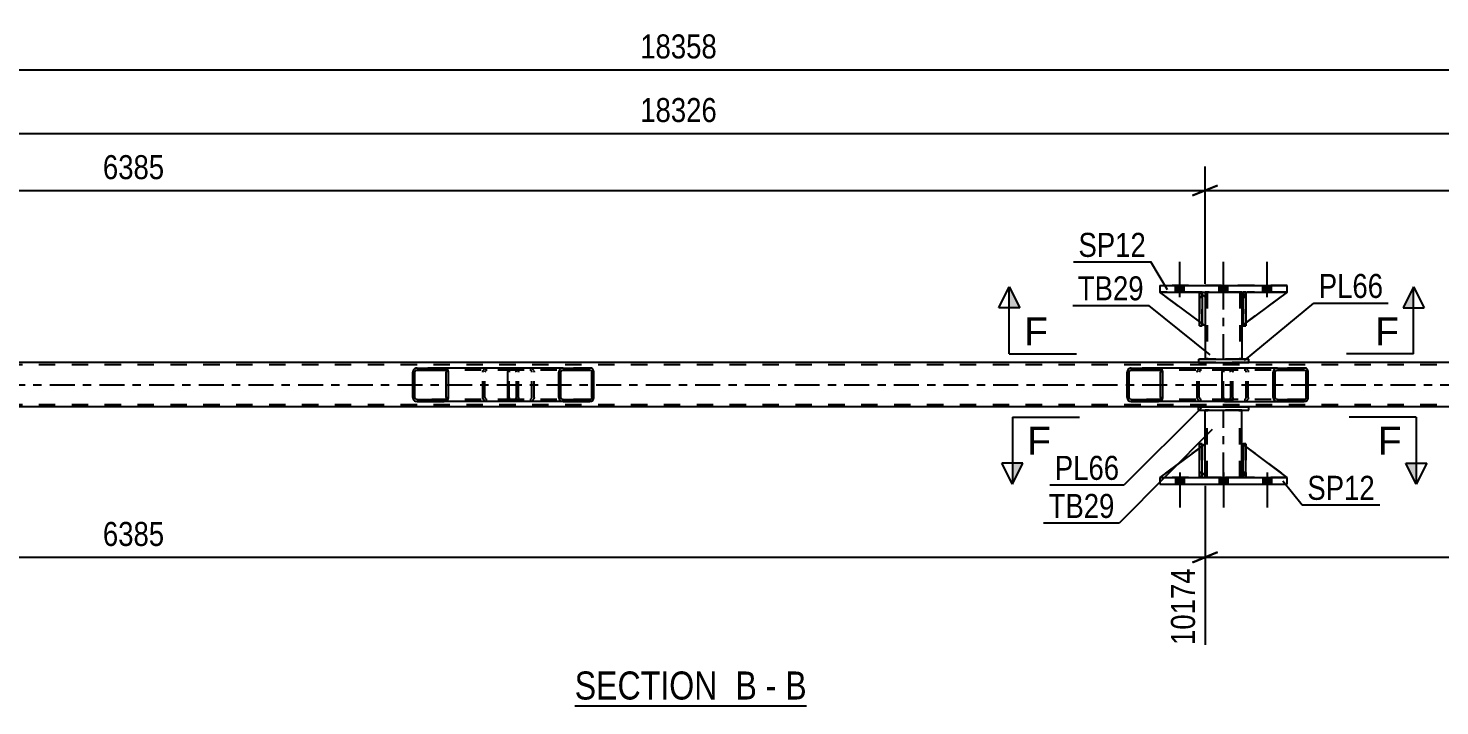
# Model space of a CAD drawing. Header units: millimetres. Extents: x 0 to 841, y 0 to 594.
# Drawn here: x 346.2 to 514.5, y 206.2 to 287 of the extents above; entities that cross this region are included whole.
import ezdxf

# ---------------------------------------------------------------- set-up
doc = ezdxf.new("R2010")
doc.units = ezdxf.units.MM
doc.linetypes.add('DXK_LINE_DOT2', pattern=[3.9198, 1.9599, -1.9599])
doc.linetypes.add('DXK_LINE_DOT3', pattern=[5.9187, 2.979, -0.9799, 0.9799, -0.9799])
doc.styles.add('Arial', font='ARIAL.TTF', dxfattribs={"height": 0.2})
doc.styles.add('Arial Narrow', font='ARIALN.TTF', dxfattribs={"height": 0.2})

# ---------------------------------------------------------------- blocks, each defined once
blk = doc.blocks.new('Unknown-389786769-12 - 3540')
at = {"color": 6, "linetype": 'Continuous'}
blk.add_line((411.35, 206.22), (438.99, 206.22), dxfattribs=at)
at = {"color": 0, "linetype": 'Continuous'}
for points in [[(429.46, 206.97), (429.46, 210.47), (411.35, 210.47), (411.35, 206.97)], [(433.06, 206.97), (433.06, 210.47), (430.51, 210.47), (430.51, 206.97)], [(435.39, 206.97), (435.39, 210.47), (434.11, 210.47), (434.11, 206.97)], [(438.99, 206.97), (438.99, 210.47), (436.44, 210.47), (436.44, 206.97)]]:
    blk.add_wipeout(points, dxfattribs=at)
at = {"color": 7, "linetype": 'Continuous', "style": 'Arial Narrow'}
for s, p in [('SECTION ', (411.35, 206.97)), ('B', (430.51, 206.97)), ('B', (436.44, 206.97)), ('-', (434.11, 206.97))]:
    blk.add_text(s, height=3.34, dxfattribs=at).set_placement(p)
blk = doc.blocks.new('Part-389786769-3666 - 3540')
at = {"color": 2, "linetype": 'Continuous'}
for p, q in [((485.68, 241.44), (485.68, 241.84)), ((485.68, 241.84), (491.68, 241.84)), ((485.68, 241.44), (491.68, 241.44)), ((491.68, 241.44), (491.68, 241.84))]:
    blk.add_line(p, q, dxfattribs=at)
at = {"color": 7, "linetype": 'DXK_LINE_DOT2'}
for p, q in [((485.68, 241.84), (491.68, 241.84)), ((485.68, 241.44), (485.68, 241.44)), ((485.68, 241.44), (491.68, 241.44)), ((491.68, 241.44), (491.68, 241.44))]:
    blk.add_line(p, q, dxfattribs=at)
blk = doc.blocks.new('Part-389786769-3682 - 3540')
at = {"color": 7, "linetype": 'DXK_LINE_DOT2'}
for p, q in [((491.01, 254.92), (491.01, 255.52)), ((491.01, 255.52), (491.01, 255.52)), ((491.01, 255.52), (491.01, 251.52)), ((491.01, 255.52), (491.33, 255.52)), ((491.01, 251.52), (491.01, 254.92)), ((491.01, 254.92), (491.33, 254.92)), ((491.33, 255.52), (491.33, 254.92)), ((491.33, 251.52), (491.33, 255.52)), ((491.33, 254.92), (491.33, 251.52)), ((491.01, 251.52), (491.33, 251.52))]:
    blk.add_line(p, q, dxfattribs=at)
blk = doc.blocks.new('Bolt-389786769-3545 - 3540')
at = {"linetype": 'Continuous'}
for points in [[(484, 233.44), (482.96, 233.44), (482.96, 232.64), (484, 232.64)], [(484, 233.44), (482.96, 233.44), (482.96, 232.64), (484, 232.64)], [(484, 233.44), (482.96, 233.44), (482.96, 232.64), (484, 232.64)], [(489.2, 233.44), (488.16, 233.44), (488.16, 232.64), (489.2, 232.64)], [(489.2, 233.44), (488.16, 233.44), (488.16, 232.64), (489.2, 232.64)], [(494.4, 233.44), (493.36, 233.44), (493.36, 232.64), (494.4, 232.64)], [(494.4, 233.44), (493.36, 233.44), (493.36, 232.64), (494.4, 232.64)], [(494.4, 233.44), (493.36, 233.44), (493.36, 232.64), (494.4, 232.64)]]:
    blk.add_hatch(color=1, dxfattribs=at).paths.add_polyline_path(points)
at = {"color": 1, "linetype": 'Continuous'}
for p, q in [((483.48, 234.04), (483.48, 229.84)), ((483.48, 234.04), (483.48, 229.84)), ((483.48, 234.04), (483.48, 229.84)), ((488.68, 234.04), (488.68, 229.84)), ((488.68, 234.04), (488.68, 229.84)), ((493.88, 234.04), (493.88, 229.84)), ((493.88, 234.04), (493.88, 229.84)), ((493.88, 234.04), (493.88, 229.84)), ((482.96, 233.44), (482.96, 232.64)), ((482.96, 233.44), (482.96, 232.64)), ((482.96, 233.44), (482.96, 232.64)), ((484, 233.44), (484, 232.64)), ((484, 233.44), (484, 232.64)), ((484, 233.44), (484, 232.64)), ((488.16, 233.44), (488.16, 232.64)), ((488.16, 233.44), (488.16, 232.64)), ((489.2, 233.44), (489.2, 232.64)), ((489.2, 233.44), (489.2, 232.64)), ((493.36, 233.44), (493.36, 232.64)), ((493.36, 233.44), (493.36, 232.64)), ((493.36, 233.44), (493.36, 232.64)), ((494.4, 233.44), (494.4, 232.64)), ((494.4, 233.44), (494.4, 232.64)), ((494.4, 233.44), (494.4, 232.64))]:
    blk.add_line(p, q, dxfattribs=at)
blk = doc.blocks.new('Bolt-389786769-3546 - 3540')
at = {"linetype": 'Continuous'}
for points in [[(482.96, 255.52), (484, 255.52), (484, 256.32), (482.96, 256.32)], [(482.96, 255.52), (484, 255.52), (484, 256.32), (482.96, 256.32)], [(482.96, 255.52), (484, 255.52), (484, 256.32), (482.96, 256.32)], [(488.16, 255.52), (489.2, 255.52), (489.2, 256.32), (488.16, 256.32)], [(488.16, 255.52), (489.2, 255.52), (489.2, 256.32), (488.16, 256.32)], [(493.36, 255.52), (494.4, 255.52), (494.4, 256.32), (493.36, 256.32)], [(493.36, 255.52), (494.4, 255.52), (494.4, 256.32), (493.36, 256.32)], [(493.36, 255.52), (494.4, 255.52), (494.4, 256.32), (493.36, 256.32)]]:
    blk.add_hatch(color=1, dxfattribs=at).paths.add_polyline_path(points)
at = {"color": 1, "linetype": 'Continuous'}
for p, q in [((483.48, 254.92), (483.48, 259.12)), ((483.48, 254.92), (483.48, 259.12)), ((483.48, 254.92), (483.48, 259.12)), ((488.68, 254.92), (488.68, 259.12)), ((488.68, 254.92), (488.68, 259.12)), ((493.88, 254.92), (493.88, 259.12)), ((493.88, 254.92), (493.88, 259.12)), ((493.88, 254.92), (493.88, 259.12)), ((482.96, 255.52), (482.96, 256.32)), ((482.96, 255.52), (482.96, 256.32)), ((482.96, 255.52), (482.96, 256.32)), ((484, 255.52), (484, 256.32)), ((484, 255.52), (484, 256.32)), ((484, 255.52), (484, 256.32)), ((488.16, 255.52), (488.16, 256.32)), ((488.16, 255.52), (488.16, 256.32)), ((489.2, 255.52), (489.2, 256.32)), ((489.2, 255.52), (489.2, 256.32)), ((493.36, 255.52), (493.36, 256.32)), ((493.36, 255.52), (493.36, 256.32)), ((493.36, 255.52), (493.36, 256.32)), ((494.4, 255.52), (494.4, 256.32)), ((494.4, 255.52), (494.4, 256.32)), ((494.4, 255.52), (494.4, 256.32))]:
    blk.add_line(p, q, dxfattribs=at)
blk = doc.blocks.new('Part-389786769-3637 - 3540')
at = {"color": 2, "linetype": 'Continuous'}
for p, q in [((485.81, 233.44), (485.81, 237.44)), ((485.81, 237.44), (486.13, 237.44)), ((486.13, 233.44), (486.13, 237.44)), ((485.81, 233.44), (485.81, 233.44)), ((486.13, 233.44), (485.81, 233.44))]:
    blk.add_line(p, q, dxfattribs=at)
at = {"color": 7, "linetype": 'DXK_LINE_DOT2'}
for p, q in [((485.81, 237.44), (485.81, 234.04)), ((486.13, 234.04), (486.13, 237.44)), ((485.81, 234.04), (485.81, 233.44)), ((485.81, 234.04), (486.13, 234.04)), ((486.13, 233.44), (486.13, 234.04)), ((485.81, 233.44), (485.81, 233.44))]:
    blk.add_line(p, q, dxfattribs=at)
blk = doc.blocks.new('Part-389786769-3631 - 3540')
at = {"color": 2, "linetype": 'Continuous'}
for p, q in [((481.08, 256.32), (496.28, 256.32)), ((481.08, 256.32), (481.08, 255.52)), ((496.28, 255.52), (496.28, 256.32)), ((481.08, 255.52), (496.28, 255.52))]:
    blk.add_line(p, q, dxfattribs=at)
at = {"color": 7, "linetype": 'DXK_LINE_DOT2'}
for p, q in [((496.28, 256.32), (481.08, 256.32)), ((481.08, 255.52), (496.28, 255.52))]:
    blk.add_line(p, q, dxfattribs=at)
blk = doc.blocks.new('Part-389786769-3646 - 3540')
at = {"color": 7, "linetype": 'DXK_LINE_DOT2'}
for p, q in [((490.88, 234.04), (490.88, 237.44)), ((490.88, 237.44), (496.28, 233.44)), ((490.88, 237.44), (490.88, 234.04)), ((491.48, 233.44), (490.88, 234.04)), ((490.88, 234.04), (490.88, 234.04)), ((490.88, 234.04), (491.48, 233.44)), ((496.28, 233.44), (491.48, 233.44))]:
    blk.add_line(p, q, dxfattribs=at)
blk = doc.blocks.new('Part-389786769-3661 - 3540')
at = {"color": 2, "linetype": 'Continuous'}
for p, q in [((485.68, 247.52), (485.68, 247.12)), ((485.68, 247.52), (491.68, 247.52)), ((491.68, 247.12), (491.68, 247.52)), ((485.68, 247.12), (491.68, 247.12))]:
    blk.add_line(p, q, dxfattribs=at)
at = {"color": 7, "linetype": 'DXK_LINE_DOT2'}
for p, q in [((491.68, 247.52), (485.68, 247.52)), ((485.68, 247.12), (491.68, 247.12))]:
    blk.add_line(p, q, dxfattribs=at)
blk = doc.blocks.new('Part-389786769-3621 - 3540')
at = {"color": 2, "linetype": 'Continuous'}
for p, q in [((490.88, 237.44), (490.88, 237.44)), ((490.88, 234.04), (490.88, 237.44)), ((491.01, 237.35), (490.88, 237.44)), ((496.28, 233.44), (491.33, 237.11)), ((490.88, 234.04), (490.88, 234.04)), ((491.01, 233.92), (490.88, 234.04)), ((491.48, 233.44), (491.33, 233.6))]:
    blk.add_line(p, q, dxfattribs=at)
at = {"color": 7, "linetype": 'DXK_LINE_DOT2'}
for p, q in [((490.88, 234.04), (490.88, 237.44)), ((491.33, 237.11), (491.01, 237.35)), ((491.48, 233.44), (490.88, 234.04)), ((491.33, 233.6), (491.01, 233.92)), ((496.28, 233.44), (491.48, 233.44))]:
    blk.add_line(p, q, dxfattribs=at)
blk = doc.blocks.new('Part-389786769-3626 - 3540')
at = {"color": 2, "linetype": 'Continuous'}
for p, q in [((481.08, 233.44), (496.28, 233.44)), ((481.08, 233.44), (481.08, 232.64)), ((481.08, 232.64), (496.28, 232.64)), ((496.28, 232.64), (496.28, 233.44))]:
    blk.add_line(p, q, dxfattribs=at)
at = {"color": 7, "linetype": 'DXK_LINE_DOT2'}
for p, q in [((496.28, 233.44), (481.08, 233.44)), ((481.08, 232.64), (496.28, 232.64))]:
    blk.add_line(p, q, dxfattribs=at)
blk = doc.blocks.new('Part-389786769-3632 - 3540')
at = {"linetype": 'Continuous'}
h = blk.add_hatch(dxfattribs=at)
h.set_pattern_fill('', scale=0.7, style=0, pattern_type=0)
h.set_pattern_definition([(45, (481.4008, 246.1866), (-1.57154, 1.57154), [])])
h.paths.add_polyline_path([(481.44, 246), (481.4, 246.19), (481.29, 246.34), (481.12, 246.45), (480.93, 246.48), (477.69, 246.48), (477.5, 246.45), (477.33, 246.34), (477.22, 246.19), (477.18, 246), (477.18, 242.96), (477.22, 242.78), (477.33, 242.62), (477.5, 242.52), (477.69, 242.48), (480.93, 242.48), (481.12, 242.52), (481.29, 242.62), (481.4, 242.78), (481.44, 242.96)])
h.paths.add_polyline_path([(481.16, 242.87), (481.11, 242.79), (481.03, 242.74), (480.93, 242.72), (477.69, 242.72), (477.6, 242.74), (477.51, 242.79), (477.46, 242.87), (477.44, 242.96), (477.44, 246), (477.46, 246.09), (477.51, 246.17), (477.6, 246.22), (477.69, 246.24), (480.93, 246.24), (481.03, 246.22), (481.11, 246.17), (481.16, 246.09), (481.18, 246), (481.18, 242.96)])
at = {"color": 2, "linetype": 'Continuous'}
for p, q in [((477.22, 246.19), (477.18, 246)), ((477.18, 242.96), (477.18, 246)), ((477.44, 246), (477.46, 246.09)), ((477.44, 242.96), (477.44, 246)), ((477.46, 246.09), (477.51, 246.17)), ((477.69, 246.48), (477.5, 246.45)), ((477.51, 246.17), (477.6, 246.22)), ((477.6, 246.22), (477.69, 246.24)), ((477.69, 246.48), (480.93, 246.48)), ((477.69, 246.24), (480.93, 246.24)), ((488.8, 246.48), (480.93, 246.48)), ((481.12, 246.45), (480.93, 246.48)), ((480.93, 246.24), (481.03, 246.22)), ((481.03, 246.22), (481.11, 246.17)), ((481.11, 246.17), (481.16, 246.09)), ((481.16, 246.09), (481.18, 246)), ((481.18, 242.96), (481.18, 246)), ((481.44, 246), (481.4, 246.19)), ((481.44, 242.96), (481.44, 246)), ((477.18, 242.96), (477.22, 242.78)), ((477.46, 242.87), (477.44, 242.96)), ((477.51, 242.79), (477.46, 242.87)), ((477.5, 242.52), (477.69, 242.48)), ((477.6, 242.74), (477.51, 242.79)), ((477.69, 242.72), (477.6, 242.74)), ((477.69, 242.72), (480.93, 242.72)), ((477.69, 242.48), (480.93, 242.48)), ((481.03, 242.74), (480.93, 242.72)), ((480.93, 242.48), (481.12, 242.52)), ((488.8, 242.48), (480.93, 242.48)), ((481.11, 242.79), (481.03, 242.74)), ((481.16, 242.87), (481.11, 242.79)), ((481.18, 242.96), (481.16, 242.87)), ((481.4, 242.78), (481.44, 242.96))]:
    blk.add_line(p, q, dxfattribs=at)
at = {"color": 7, "linetype": 'DXK_LINE_DOT2'}
for p, q in [((480.93, 246.48), (477.69, 246.48)), ((489.28, 246.24), (477.69, 246.24)), ((485.53, 246), (485.57, 246.19)), ((485.53, 242.96), (485.53, 246)), ((485.81, 246.09), (485.79, 246)), ((485.79, 242.96), (485.79, 246)), ((485.86, 246.17), (485.81, 246.09)), ((485.85, 246.45), (486.04, 246.48)), ((485.95, 246.22), (485.86, 246.17)), ((486.04, 246.24), (485.95, 246.22)), ((489.28, 246.48), (488.8, 246.48)), ((489.28, 246.48), (489.47, 246.45)), ((489.38, 246.22), (489.28, 246.24)), ((489.46, 246.17), (489.38, 246.22)), ((489.51, 246.09), (489.46, 246.17)), ((489.53, 246), (489.51, 246.09)), ((489.53, 242.96), (489.53, 246)), ((489.75, 246.19), (489.79, 246)), ((489.79, 242.96), (489.79, 246)), ((489.28, 242.72), (477.69, 242.72)), ((480.93, 242.48), (477.69, 242.48)), ((485.57, 242.78), (485.53, 242.96)), ((485.79, 242.96), (485.81, 242.87)), ((485.81, 242.87), (485.86, 242.79)), ((486.04, 242.48), (485.85, 242.52)), ((485.86, 242.79), (485.95, 242.74)), ((485.95, 242.74), (486.04, 242.72)), ((489.28, 242.48), (488.8, 242.48)), ((489.28, 242.72), (489.38, 242.74)), ((489.47, 242.52), (489.28, 242.48)), ((489.38, 242.74), (489.46, 242.79)), ((489.46, 242.79), (489.51, 242.87)), ((489.51, 242.87), (489.53, 242.96)), ((489.79, 242.96), (489.75, 242.78))]:
    blk.add_line(p, q, dxfattribs=at)
at = {"color": 2, "linetype": 'Continuous'}
for centre, start, end in [((477.67, 245.98), 110.7583, 155.68), ((480.95, 245.98), 24.32, 69.2417), ((477.67, 242.98), 204.32, 249.2417), ((480.95, 242.98), 290.7583, 335.68)]:
    blk.add_arc(centre, 0.496, start, end, dxfattribs=at)
at = {"color": 7, "linetype": 'DXK_LINE_DOT2'}
for centre, start, end in [((486.02, 245.98), 110.7583, 155.68), ((489.3, 245.98), 24.3199, 69.2417), ((486.02, 242.98), 204.3199, 249.2417), ((489.3, 242.98), 290.7583, 335.68)]:
    blk.add_arc(centre, 0.496, start, end, dxfattribs=at)
blk = doc.blocks.new('Part-389786769-3633 - 3540')
at = {"linetype": 'Continuous'}
h = blk.add_hatch(dxfattribs=at)
h.set_pattern_fill('', scale=0.7, style=0, pattern_type=0)
h.set_pattern_definition([(45, (413.6118, 246.1866), (-1.57154, 1.57154), [])])
h.paths.add_polyline_path([(413.65, 246), (413.61, 246.19), (413.5, 246.34), (413.34, 246.45), (413.15, 246.48), (409.96, 246.48), (409.77, 246.45), (409.61, 246.34), (409.5, 246.19), (409.46, 246), (409.46, 242.96), (409.5, 242.78), (409.61, 242.62), (409.77, 242.52), (409.96, 242.48), (413.15, 242.48), (413.34, 242.52), (413.5, 242.62), (413.61, 242.78), (413.65, 242.96)])
h.paths.add_polyline_path([(413.38, 242.87), (413.33, 242.79), (413.24, 242.74), (413.15, 242.72), (409.96, 242.72), (409.87, 242.74), (409.79, 242.79), (409.73, 242.87), (409.71, 242.96), (409.71, 246), (409.73, 246.09), (409.79, 246.17), (409.87, 246.22), (409.96, 246.24), (413.15, 246.24), (413.24, 246.22), (413.33, 246.17), (413.38, 246.09), (413.4, 246), (413.4, 242.96)])
at = {"color": 2, "linetype": 'Continuous'}
for p, q in [((403.39, 246), (403.41, 246.19)), ((403.39, 242.96), (403.39, 246)), ((403.41, 246.19), (403.47, 246.34)), ((403.47, 246.34), (403.56, 246.45)), ((403.56, 246.45), (403.66, 246.48)), ((409.96, 246.48), (403.66, 246.48)), ((409.5, 246.19), (409.46, 246)), ((409.46, 242.96), (409.46, 246)), ((409.71, 246), (409.73, 246.09)), ((409.71, 242.96), (409.71, 246)), ((409.73, 246.09), (409.79, 246.17)), ((409.96, 246.48), (409.77, 246.45)), ((409.79, 246.17), (409.87, 246.22)), ((409.87, 246.22), (409.96, 246.24)), ((409.96, 246.48), (413.15, 246.48)), ((409.96, 246.24), (413.15, 246.24)), ((413.34, 246.45), (413.15, 246.48)), ((413.15, 246.24), (413.24, 246.22)), ((413.24, 246.22), (413.33, 246.17)), ((413.33, 246.17), (413.38, 246.09)), ((413.38, 246.09), (413.4, 246)), ((413.4, 242.96), (413.4, 246)), ((413.65, 246), (413.61, 246.19)), ((413.65, 242.96), (413.65, 246)), ((403.41, 242.78), (403.39, 242.96)), ((403.47, 242.62), (403.41, 242.78)), ((403.56, 242.52), (403.47, 242.62)), ((403.66, 242.48), (403.56, 242.52)), ((409.96, 242.48), (403.66, 242.48)), ((409.46, 242.96), (409.5, 242.78)), ((409.73, 242.87), (409.71, 242.96)), ((409.79, 242.79), (409.73, 242.87)), ((409.77, 242.52), (409.96, 242.48)), ((409.87, 242.74), (409.79, 242.79)), ((409.96, 242.72), (409.87, 242.74)), ((409.96, 242.72), (413.15, 242.72)), ((409.96, 242.48), (413.15, 242.48)), ((413.24, 242.74), (413.15, 242.72)), ((413.15, 242.48), (413.34, 242.52)), ((413.33, 242.79), (413.24, 242.74)), ((413.38, 242.87), (413.33, 242.79)), ((413.4, 242.96), (413.38, 242.87)), ((413.61, 242.78), (413.65, 242.96))]:
    blk.add_line(p, q, dxfattribs=at)
at = {"color": 7, "linetype": 'DXK_LINE_DOT2'}
for p, q in [((403.54, 246.09), (403.53, 246)), ((403.53, 242.96), (403.53, 246)), ((403.57, 246.17), (403.54, 246.09)), ((403.61, 246.22), (403.57, 246.17)), ((403.66, 246.24), (403.61, 246.22)), ((413.15, 246.24), (403.66, 246.24)), ((404.65, 246.24), (404.65, 246.48)), ((406, 246.48), (406.19, 246.45)), ((406.09, 246.22), (406, 246.24)), ((406.17, 246.17), (406.09, 246.22)), ((406.23, 246.09), (406.17, 246.17)), ((406.25, 246), (406.23, 246.09)), ((406.25, 242.96), (406.25, 246)), ((406.46, 246.19), (406.5, 246)), ((406.5, 242.96), (406.5, 246)), ((413.15, 246.48), (409.96, 246.48)), ((403.53, 242.96), (403.54, 242.87)), ((403.54, 242.87), (403.57, 242.79)), ((403.57, 242.79), (403.61, 242.74)), ((403.61, 242.74), (403.66, 242.72)), ((413.15, 242.72), (403.66, 242.72)), ((404.65, 242.48), (404.65, 242.72)), ((406, 242.72), (406.09, 242.74)), ((406.19, 242.52), (406, 242.48)), ((406.09, 242.74), (406.17, 242.79)), ((406.17, 242.79), (406.23, 242.87)), ((406.23, 242.87), (406.25, 242.96)), ((406.5, 242.96), (406.46, 242.78)), ((413.15, 242.48), (409.96, 242.48))]:
    blk.add_line(p, q, dxfattribs=at)
for centre, start, end in [((406.01, 245.99), 23.8494, 68.8059), ((406.01, 242.98), 291.1941, 336.1506)]:
    blk.add_arc(centre, 0.492, start, end, dxfattribs=at)
at = {"color": 2, "linetype": 'Continuous'}
for centre, start, end in [((409.95, 245.99), 111.1941, 156.1506), ((413.16, 245.99), 23.8494, 68.8059), ((409.95, 242.98), 203.8494, 248.8059), ((413.16, 242.98), 291.1941, 336.1506)]:
    blk.add_arc(centre, 0.492, start, end, dxfattribs=at)
blk = doc.blocks.new('Part-389786769-3634 - 3540')
at = {"color": 7, "linetype": 'DXK_LINE_DOT2'}
for p, q in [((753.19, 246.88), (94.28, 246.88)), ((491.68, 247.12), (485.68, 247.12)), ((753.19, 242.08), (94.28, 242.08))]:
    blk.add_line(p, q, dxfattribs=at)
at = {"color": 2, "linetype": 'Continuous'}
for p, q in [((485.68, 247.12), (236.27, 247.12)), ((655.95, 247.12), (491.68, 247.12)), ((753.19, 241.84), (236.27, 241.84))]:
    blk.add_line(p, q, dxfattribs=at)
at = {"color": 7, "linetype": 'DXK_LINE_DOT3'}
blk.add_line((94.28, 244.48), (753.19, 244.48), dxfattribs=at)
blk = doc.blocks.new('Part-389786769-3635 - 3540')
at = {"color": 7, "linetype": 'DXK_LINE_DOT2'}
for p, q in [((486.13, 237.44), (485.81, 237.44)), ((485.81, 234.04), (485.81, 237.44)), ((485.81, 233.44), (485.81, 237.44)), ((486.13, 237.44), (486.13, 234.04)), ((486.13, 233.44), (486.13, 237.44)), ((486.13, 234.04), (485.81, 234.04)), ((485.81, 233.44), (485.81, 234.04)), ((486.13, 234.04), (486.13, 233.44)), ((486.13, 233.44), (485.81, 233.44)), ((486.13, 233.44), (486.13, 233.44))]:
    blk.add_line(p, q, dxfattribs=at)
blk = doc.blocks.new('Part-389786769-3636 - 3540')
at = {"color": 2, "linetype": 'Continuous'}
for p, q in [((491.01, 233.44), (491.01, 237.44)), ((491.01, 237.44), (491.33, 237.44)), ((491.33, 233.44), (491.33, 237.44)), ((491.01, 233.44), (491.01, 233.44)), ((491.33, 233.44), (491.01, 233.44))]:
    blk.add_line(p, q, dxfattribs=at)
at = {"color": 7, "linetype": 'DXK_LINE_DOT2'}
for p, q in [((491.01, 237.44), (491.01, 234.04)), ((491.33, 234.04), (491.33, 237.44)), ((491.01, 234.04), (491.01, 233.44)), ((491.01, 234.04), (491.33, 234.04)), ((491.33, 233.44), (491.33, 234.04)), ((491.01, 233.44), (491.01, 233.44))]:
    blk.add_line(p, q, dxfattribs=at)
blk = doc.blocks.new('Part-389786769-3640 - 3540')
at = {"color": 7, "linetype": 'DXK_LINE_DOT2'}
for p, q in [((486.48, 237.44), (481.08, 233.44)), ((486.48, 234.04), (486.48, 237.44)), ((485.88, 233.44), (486.48, 234.04)), ((481.08, 233.44), (485.88, 233.44))]:
    blk.add_line(p, q, dxfattribs=at)
blk = doc.blocks.new('Part-389786769-3643 - 3540')
at = {"color": 2, "linetype": 'Continuous'}
for p, q in [((486.48, 237.44), (486.13, 237.18)), ((486.48, 234.04), (486.48, 237.44)), ((485.81, 236.94), (481.08, 233.44)), ((486.48, 234.04), (486.13, 233.69))]:
    blk.add_line(p, q, dxfattribs=at)
at = {"color": 7, "linetype": 'DXK_LINE_DOT2'}
for p, q in [((486.13, 237.18), (485.81, 236.94)), ((481.08, 233.44), (481.08, 233.44)), ((481.08, 233.44), (481.08, 233.44)), ((481.08, 233.44), (485.88, 233.44)), ((485.88, 233.44), (486.13, 233.69))]:
    blk.add_line(p, q, dxfattribs=at)
blk = doc.blocks.new('Part-389786769-3681 - 3540')
at = {"color": 2, "linetype": 'Continuous'}
for p, q in [((486.48, 237.44), (486.48, 241.44)), ((490.88, 237.44), (490.88, 241.44)), ((486.48, 233.44), (486.48, 234.04)), ((490.88, 233.44), (490.88, 234.04))]:
    blk.add_line(p, q, dxfattribs=at)
at = {"color": 7, "linetype": 'DXK_LINE_DOT2'}
for p, q in [((490.88, 241.44), (486.48, 241.44)), ((486.72, 233.44), (486.72, 241.44)), ((490.64, 233.44), (490.64, 241.44)), ((486.48, 234.04), (486.48, 237.44)), ((490.88, 234.04), (490.88, 237.44)), ((490.88, 233.44), (486.48, 233.44)), ((486.96, 233.44), (490.4, 233.44))]:
    blk.add_line(p, q, dxfattribs=at)
at = {"color": 7, "linetype": 'DXK_LINE_DOT3'}
blk.add_line((488.68, 233.44), (488.68, 241.44), dxfattribs=at)
blk = doc.blocks.new('Part-389786769-3683 - 3540')
at = {"color": 7, "linetype": 'DXK_LINE_DOT2'}
for p, q in [((485.81, 254.92), (485.81, 255.52)), ((485.81, 255.52), (485.81, 255.52)), ((485.81, 255.52), (485.81, 251.52)), ((485.81, 255.52), (486.13, 255.52)), ((485.81, 251.52), (485.81, 254.92)), ((485.81, 254.92), (486.13, 254.92)), ((486.13, 255.52), (486.13, 254.92)), ((486.13, 251.52), (486.13, 255.52)), ((486.13, 254.92), (486.13, 251.52)), ((485.81, 251.52), (486.13, 251.52))]:
    blk.add_line(p, q, dxfattribs=at)
blk = doc.blocks.new('Part-389786769-3684 - 3540')
at = {"color": 2, "linetype": 'Continuous'}
for p, q in [((491.33, 255.52), (491.01, 255.52)), ((491.01, 251.52), (491.01, 255.52)), ((491.33, 255.52), (491.33, 255.52)), ((491.33, 255.52), (491.33, 251.52)), ((491.33, 251.52), (491.01, 251.52))]:
    blk.add_line(p, q, dxfattribs=at)
at = {"color": 7, "linetype": 'DXK_LINE_DOT2'}
for p, q in [((491.01, 255.52), (491.01, 254.92)), ((491.33, 254.92), (491.01, 254.92)), ((491.01, 254.92), (491.01, 251.52)), ((491.33, 254.92), (491.33, 255.52)), ((491.33, 251.52), (491.33, 254.92))]:
    blk.add_line(p, q, dxfattribs=at)
blk = doc.blocks.new('Part-389786769-3703 - 3540')
at = {"color": 2, "linetype": 'Continuous'}
for p, q in [((486.13, 255.52), (485.81, 255.52)), ((485.81, 251.52), (485.81, 255.52)), ((486.13, 255.52), (486.13, 255.52)), ((486.13, 255.52), (486.13, 251.52)), ((486.13, 251.52), (485.81, 251.52))]:
    blk.add_line(p, q, dxfattribs=at)
at = {"color": 7, "linetype": 'DXK_LINE_DOT2'}
for p, q in [((485.81, 255.52), (485.81, 254.92)), ((486.13, 254.92), (485.81, 254.92)), ((485.81, 254.92), (485.81, 251.52)), ((486.13, 254.92), (486.13, 255.52)), ((486.13, 251.52), (486.13, 254.92))]:
    blk.add_line(p, q, dxfattribs=at)
blk = doc.blocks.new('Part-389786769-3706 - 3540')
at = {"color": 7, "linetype": 'DXK_LINE_DOT2'}
for p, q in [((486.48, 251.52), (481.08, 255.52)), ((481.08, 255.52), (485.88, 255.52)), ((485.88, 255.52), (486.48, 254.92)), ((486.48, 254.92), (486.48, 251.52))]:
    blk.add_line(p, q, dxfattribs=at)
blk = doc.blocks.new('Part-389786769-3709 - 3540')
at = {"color": 2, "linetype": 'Continuous'}
for p, q in [((485.81, 252.02), (481.08, 255.52)), ((486.13, 255.28), (486.48, 254.92)), ((486.48, 254.92), (486.48, 251.52)), ((486.48, 251.52), (486.13, 251.78))]:
    blk.add_line(p, q, dxfattribs=at)
at = {"color": 7, "linetype": 'DXK_LINE_DOT2'}
for p, q in [((485.88, 255.52), (481.08, 255.52)), ((486.13, 255.28), (485.88, 255.52)), ((486.13, 251.78), (485.81, 252.02))]:
    blk.add_line(p, q, dxfattribs=at)
blk = doc.blocks.new('Part-389786769-3712 - 3540')
at = {"color": 7, "linetype": 'DXK_LINE_DOT2'}
for p, q in [((491.48, 255.52), (490.88, 254.92)), ((490.88, 251.52), (496.28, 255.52)), ((490.88, 254.92), (491.48, 255.52)), ((490.88, 254.92), (490.88, 251.52)), ((490.88, 254.92), (490.88, 254.92)), ((490.88, 254.92), (490.88, 251.52)), ((496.28, 255.52), (491.48, 255.52))]:
    blk.add_line(p, q, dxfattribs=at)
blk = doc.blocks.new('Part-389786769-3715 - 3540')
at = {"color": 7, "linetype": 'DXK_LINE_DOT2'}
for p, q in [((490.88, 254.92), (491.48, 255.52)), ((490.88, 254.92), (490.88, 251.52)), ((491.33, 255.37), (491.01, 255.05)), ((496.28, 255.52), (491.48, 255.52)), ((490.88, 251.52), (491.33, 251.85))]:
    blk.add_line(p, q, dxfattribs=at)
at = {"color": 2, "linetype": 'Continuous'}
for p, q in [((491.01, 255.05), (490.88, 254.92)), ((490.88, 254.92), (490.88, 251.52)), ((490.88, 254.92), (490.88, 254.92)), ((491.48, 255.52), (491.33, 255.37)), ((496.28, 255.52), (491.33, 251.85)), ((491.01, 251.62), (490.88, 251.52))]:
    blk.add_line(p, q, dxfattribs=at)
blk = doc.blocks.new('Part-389786769-3716 - 3540')
at = {"color": 7, "linetype": 'DXK_LINE_DOT2'}
for p, q in [((491.33, 237.44), (491.01, 237.44)), ((491.01, 234.04), (491.01, 237.44)), ((491.01, 233.44), (491.01, 237.44)), ((491.33, 237.44), (491.33, 234.04)), ((491.33, 233.44), (491.33, 237.44)), ((491.33, 234.04), (491.01, 234.04)), ((491.01, 233.44), (491.01, 234.04)), ((491.33, 234.04), (491.33, 233.44)), ((491.33, 233.44), (491.01, 233.44)), ((491.33, 233.44), (491.33, 233.44))]:
    blk.add_line(p, q, dxfattribs=at)
blk = doc.blocks.new('Part-389786769-3801 - 3540')
at = {"linetype": 'Continuous'}
h = blk.add_hatch(dxfattribs=at)
h.set_pattern_fill('', scale=0.7, style=0, pattern_type=0)
h.set_pattern_definition([(45, (498.746, 246.1866), (-1.57154, 1.57154), [])])
h.paths.add_polyline_path([(498.78, 246), (498.75, 246.19), (498.64, 246.34), (498.47, 246.45), (498.28, 246.48), (495.1, 246.48), (494.9, 246.45), (494.74, 246.34), (494.63, 246.19), (494.59, 246), (494.59, 242.96), (494.63, 242.78), (494.74, 242.62), (494.9, 242.52), (495.1, 242.48), (498.28, 242.48), (498.47, 242.52), (498.64, 242.62), (498.75, 242.78), (498.78, 242.96)])
h.paths.add_polyline_path([(498.51, 242.87), (498.46, 242.79), (498.38, 242.74), (498.28, 242.72), (495.1, 242.72), (495, 242.74), (494.92, 242.79), (494.87, 242.87), (494.85, 242.96), (494.85, 246), (494.87, 246.09), (494.92, 246.17), (495, 246.22), (495.1, 246.24), (498.28, 246.24), (498.38, 246.22), (498.46, 246.17), (498.51, 246.09), (498.53, 246), (498.53, 242.96)])
at = {"color": 2, "linetype": 'Continuous'}
for p, q in [((488.53, 246), (488.55, 246.19)), ((488.53, 242.96), (488.53, 246)), ((488.55, 246.19), (488.61, 246.34)), ((488.61, 246.34), (488.69, 246.45)), ((488.69, 246.45), (488.8, 246.48)), ((495.1, 246.48), (488.8, 246.48)), ((494.63, 246.19), (494.59, 246)), ((494.59, 242.96), (494.59, 246)), ((494.85, 246), (494.87, 246.09)), ((494.85, 242.96), (494.85, 246)), ((494.87, 246.09), (494.92, 246.17)), ((495.1, 246.48), (494.9, 246.45)), ((494.92, 246.17), (495, 246.22)), ((495, 246.22), (495.1, 246.24)), ((495.1, 246.48), (498.28, 246.48)), ((495.1, 246.24), (498.28, 246.24)), ((498.47, 246.45), (498.28, 246.48)), ((498.28, 246.24), (498.38, 246.22)), ((498.38, 246.22), (498.46, 246.17)), ((498.46, 246.17), (498.51, 246.09)), ((498.51, 246.09), (498.53, 246)), ((498.53, 242.96), (498.53, 246)), ((498.78, 246), (498.75, 246.19)), ((498.78, 242.96), (498.78, 246)), ((488.55, 242.78), (488.53, 242.96)), ((488.61, 242.62), (488.55, 242.78)), ((488.69, 242.52), (488.61, 242.62)), ((488.8, 242.48), (488.69, 242.52)), ((488.8, 242.48), (495.1, 242.48)), ((494.59, 242.96), (494.63, 242.78)), ((494.87, 242.87), (494.85, 242.96)), ((494.92, 242.79), (494.87, 242.87)), ((494.9, 242.52), (495.1, 242.48)), ((495, 242.74), (494.92, 242.79)), ((495.1, 242.72), (495, 242.74)), ((495.1, 242.72), (498.28, 242.72)), ((495.1, 242.48), (498.28, 242.48)), ((498.38, 242.74), (498.28, 242.72)), ((498.28, 242.48), (498.47, 242.52)), ((498.46, 242.79), (498.38, 242.74)), ((498.51, 242.87), (498.46, 242.79)), ((498.53, 242.96), (498.51, 242.87)), ((498.75, 242.78), (498.78, 242.96))]:
    blk.add_line(p, q, dxfattribs=at)
at = {"color": 7, "linetype": 'DXK_LINE_DOT2'}
for p, q in [((488.67, 246.09), (488.66, 246)), ((488.66, 242.96), (488.66, 246)), ((488.7, 246.17), (488.67, 246.09)), ((488.74, 246.22), (488.7, 246.17)), ((488.8, 246.24), (488.74, 246.22)), ((498.28, 246.24), (488.8, 246.24)), ((489.79, 246.24), (489.79, 246.48)), ((491.13, 246.48), (491.32, 246.45)), ((491.23, 246.22), (491.13, 246.24)), ((491.31, 246.17), (491.23, 246.22)), ((491.36, 246.09), (491.31, 246.17)), ((491.38, 246), (491.36, 246.09)), ((491.38, 242.96), (491.38, 246)), ((491.6, 246.19), (491.63, 246)), ((491.63, 242.96), (491.63, 246)), ((498.28, 246.48), (495.1, 246.48)), ((488.66, 242.96), (488.67, 242.87)), ((488.67, 242.87), (488.7, 242.79)), ((488.7, 242.79), (488.74, 242.74)), ((488.74, 242.74), (488.8, 242.72)), ((498.28, 242.72), (488.8, 242.72)), ((489.79, 242.48), (489.79, 242.72)), ((491.13, 242.72), (491.23, 242.74)), ((491.32, 242.52), (491.13, 242.48)), ((491.23, 242.74), (491.31, 242.79)), ((491.31, 242.79), (491.36, 242.87)), ((491.36, 242.87), (491.38, 242.96)), ((491.63, 242.96), (491.6, 242.78)), ((495.1, 242.48), (498.28, 242.48))]:
    blk.add_line(p, q, dxfattribs=at)
for centre, start, end in [((491.15, 245.99), 23.8494, 68.8059), ((491.15, 242.98), 291.1941, 336.1506)]:
    blk.add_arc(centre, 0.492, start, end, dxfattribs=at)
at = {"color": 2, "linetype": 'Continuous'}
for centre, start, end in [((495.08, 245.99), 111.1941, 156.1506), ((498.3, 245.99), 23.8494, 68.8059), ((495.08, 242.98), 203.8494, 248.8059), ((498.3, 242.98), 291.1941, 336.1506)]:
    blk.add_arc(centre, 0.492, start, end, dxfattribs=at)
blk = doc.blocks.new('Part-389786769-3802 - 3540')
at = {"linetype": 'Continuous'}
h = blk.add_hatch(dxfattribs=at)
h.set_pattern_fill('', scale=0.7, style=0, pattern_type=0)
h.set_pattern_definition([(45, (396.2666, 246.1866), (-1.57154, 1.57154), [])])
h.paths.add_polyline_path([(396.31, 246), (396.27, 246.19), (396.16, 246.34), (395.99, 246.45), (395.79, 246.48), (392.56, 246.48), (392.36, 246.45), (392.2, 246.34), (392.09, 246.19), (392.05, 246), (392.05, 242.96), (392.09, 242.78), (392.2, 242.62), (392.36, 242.52), (392.56, 242.48), (395.79, 242.48), (395.99, 242.52), (396.16, 242.62), (396.27, 242.78), (396.31, 242.96)])
h.paths.add_polyline_path([(396.03, 242.87), (395.98, 242.79), (395.89, 242.74), (395.79, 242.72), (392.56, 242.72), (392.46, 242.74), (392.38, 242.79), (392.32, 242.87), (392.3, 242.96), (392.3, 246), (392.32, 246.09), (392.38, 246.17), (392.46, 246.22), (392.56, 246.24), (395.79, 246.24), (395.89, 246.22), (395.98, 246.17), (396.03, 246.09), (396.05, 246), (396.05, 242.96)])
at = {"color": 2, "linetype": 'Continuous'}
for p, q in [((392.09, 246.19), (392.05, 246)), ((392.05, 242.96), (392.05, 246)), ((392.3, 246), (392.32, 246.09)), ((392.3, 242.96), (392.3, 246)), ((392.32, 246.09), (392.38, 246.17)), ((392.56, 246.48), (392.36, 246.45)), ((392.38, 246.17), (392.46, 246.22)), ((392.46, 246.22), (392.56, 246.24)), ((392.56, 246.48), (395.79, 246.48)), ((392.56, 246.24), (395.79, 246.24)), ((403.66, 246.48), (395.79, 246.48)), ((395.99, 246.45), (395.79, 246.48)), ((395.79, 246.24), (395.89, 246.22)), ((395.89, 246.22), (395.98, 246.17)), ((395.98, 246.17), (396.03, 246.09)), ((396.03, 246.09), (396.05, 246)), ((396.05, 242.96), (396.05, 246)), ((396.31, 246), (396.27, 246.19)), ((396.31, 242.96), (396.31, 246)), ((392.05, 242.96), (392.09, 242.78)), ((392.32, 242.87), (392.3, 242.96)), ((392.38, 242.79), (392.32, 242.87)), ((392.36, 242.52), (392.56, 242.48)), ((392.46, 242.74), (392.38, 242.79)), ((392.56, 242.72), (392.46, 242.74)), ((392.56, 242.72), (395.79, 242.72)), ((392.56, 242.48), (395.79, 242.48)), ((395.89, 242.74), (395.79, 242.72)), ((395.79, 242.48), (395.99, 242.52)), ((403.66, 242.48), (395.79, 242.48)), ((395.98, 242.79), (395.89, 242.74)), ((396.03, 242.87), (395.98, 242.79)), ((396.05, 242.96), (396.03, 242.87)), ((396.27, 242.78), (396.31, 242.96))]:
    blk.add_line(p, q, dxfattribs=at)
at = {"color": 7, "linetype": 'DXK_LINE_DOT2'}
for p, q in [((395.79, 246.48), (392.56, 246.48)), ((404.14, 246.24), (392.56, 246.24)), ((400.4, 246), (400.44, 246.19)), ((400.4, 242.96), (400.4, 246)), ((400.67, 246.09), (400.65, 246)), ((400.65, 242.96), (400.65, 246)), ((400.73, 246.17), (400.67, 246.09)), ((400.71, 246.45), (400.91, 246.48)), ((400.81, 246.22), (400.73, 246.17)), ((400.91, 246.24), (400.81, 246.22)), ((404.14, 246.48), (403.66, 246.48)), ((404.14, 246.48), (404.34, 246.45)), ((404.24, 246.22), (404.14, 246.24)), ((404.32, 246.17), (404.24, 246.22)), ((404.38, 246.09), (404.32, 246.17)), ((404.4, 246), (404.38, 246.09)), ((404.4, 242.96), (404.4, 246)), ((404.62, 246.19), (404.65, 246)), ((404.65, 242.96), (404.65, 246)), ((404.14, 242.72), (392.56, 242.72)), ((395.79, 242.48), (392.56, 242.48)), ((400.44, 242.78), (400.4, 242.96)), ((400.65, 242.96), (400.67, 242.87)), ((400.67, 242.87), (400.73, 242.79)), ((400.91, 242.48), (400.71, 242.52)), ((400.73, 242.79), (400.75, 242.78)), ((400.75, 242.78), (400.81, 242.74)), ((400.81, 242.74), (400.91, 242.72)), ((404.14, 242.48), (403.66, 242.48)), ((404.14, 242.72), (404.24, 242.74)), ((404.34, 242.52), (404.14, 242.48)), ((404.24, 242.74), (404.32, 242.79)), ((404.32, 242.79), (404.38, 242.87)), ((404.38, 242.87), (404.4, 242.96)), ((404.65, 242.96), (404.62, 242.78))]:
    blk.add_line(p, q, dxfattribs=at)
at = {"color": 2, "linetype": 'Continuous'}
for centre, start, end in [((392.54, 245.98), 110.7583, 155.68), ((395.81, 245.98), 24.32, 69.2417), ((392.54, 242.98), 204.32, 249.2417), ((395.81, 242.98), 290.7583, 335.68)]:
    blk.add_arc(centre, 0.496, start, end, dxfattribs=at)
at = {"color": 7, "linetype": 'DXK_LINE_DOT2'}
for centre, start, end in [((400.89, 245.98), 110.7583, 155.68), ((404.16, 245.98), 24.3199, 69.2417), ((400.89, 242.98), 204.3199, 249.2417), ((404.16, 242.98), 290.7583, 335.68)]:
    blk.add_arc(centre, 0.496, start, end, dxfattribs=at)
blk = doc.blocks.new('Part-389786769-3821 - 3540')
at = {"color": 2, "linetype": 'Continuous'}
for p, q in [((486.48, 255.52), (486.48, 254.92)), ((490.88, 255.52), (490.88, 254.92)), ((486.48, 251.52), (486.48, 247.52)), ((490.88, 251.52), (490.88, 247.52))]:
    blk.add_line(p, q, dxfattribs=at)
at = {"color": 7, "linetype": 'DXK_LINE_DOT2'}
for p, q in [((490.88, 255.52), (486.48, 255.52)), ((486.48, 254.92), (486.48, 251.52)), ((486.72, 255.52), (486.72, 247.52)), ((490.64, 255.52), (490.64, 247.52)), ((490.88, 254.92), (490.88, 251.52)), ((490.88, 247.52), (486.48, 247.52))]:
    blk.add_line(p, q, dxfattribs=at)
at = {"color": 7, "linetype": 'DXK_LINE_DOT3'}
blk.add_line((488.68, 247.52), (488.68, 255.52), dxfattribs=at)
blk = doc.blocks.new('StraightDimension-389786769-32625 - 3540')
at = {"color": 7, "linetype": 'Continuous'}
for p, q in [((486.48, 256.52), (486.48, 270.49)), ((231.07, 267.64), (486.48, 267.64)), ((484.98, 267.04), (487.98, 268.24))]:
    blk.add_line(p, q, dxfattribs=at)
at = {"color": 0}
blk.add_wipeout([(363.03, 268.39), (363.03, 272.59), (354.52, 272.59), (354.52, 268.39)], dxfattribs=at)
at = {"color": 3, "style": 'Arial Narrow'}
blk.add_text('6385', height=2.863, dxfattribs=at).set_placement((355.12, 268.99))
blk = doc.blocks.new('StraightDimension-389786769-10140 - 3540')
at = {"color": 7, "linetype": 'Continuous'}
blk.add_line((85.02, 282.03), (762.45, 282.03), dxfattribs=at)
at = {"color": 0}
blk.add_wipeout([(428.9, 282.78), (428.9, 286.98), (418.56, 286.98), (418.56, 282.78)], dxfattribs=at)
at = {"color": 3, "style": 'Arial Narrow'}
blk.add_text('18358', height=2.863, dxfattribs=at).set_placement((419.16, 283.38))
blk = doc.blocks.new('StraightDimension-389786769-32510 - 3540')
at = {"color": 7, "linetype": 'Continuous'}
for p, q in [((486.48, 232.44), (486.48, 213.47)), ((487.98, 224.52), (484.98, 223.32)), ((486.48, 223.92), (656.75, 223.92))]:
    blk.add_line(p, q, dxfattribs=at)
blk = doc.blocks.new('StraightDimension-389786769-10216 - 3540')
at = {"color": 7, "linetype": 'Continuous'}
blk.add_line((85.66, 274.45), (761.81, 274.45), dxfattribs=at)
at = {"color": 0}
blk.add_wipeout([(428.9, 275.2), (428.9, 279.4), (418.56, 279.4), (418.56, 275.2)], dxfattribs=at)
at = {"color": 3, "style": 'Arial Narrow'}
blk.add_text('18326', height=2.863, dxfattribs=at).set_placement((419.16, 275.8))
blk = doc.blocks.new('StraightDimension-389786769-32624 - 3540')
at = {"color": 7, "linetype": 'Continuous'}
for p, q in [((486.48, 256.52), (486.48, 270.49)), ((487.98, 268.24), (484.98, 267.04)), ((486.48, 267.64), (656.75, 267.64))]:
    blk.add_line(p, q, dxfattribs=at)
blk = doc.blocks.new('StraightDimension-389786769-32511 - 3540')
at = {"color": 7, "linetype": 'Continuous'}
for p, q in [((486.48, 232.44), (486.48, 213.47)), ((231.07, 223.92), (486.48, 223.92)), ((484.98, 223.32), (487.98, 224.52))]:
    blk.add_line(p, q, dxfattribs=at)
at = {"color": 0}
blk.add_wipeout([(363.03, 224.67), (363.03, 228.87), (354.52, 228.87), (354.52, 224.67)], dxfattribs=at)
at = {"color": 0, "linetype": 'Continuous'}
blk.add_wipeout([(485.88, 223.22), (481.68, 223.22), (481.68, 212.87), (485.88, 212.87)], dxfattribs=at)
at = {"color": 3, "style": 'Arial Narrow'}
blk.add_text('6385', height=2.863, dxfattribs=at).set_placement((355.12, 225.27))
at = {"color": 3, "linetype": 'Continuous', "style": 'Arial Narrow'}
blk.add_text('10174', height=2.863, rotation=90.0002, dxfattribs=at).set_placement((485.28, 213.47))
blk = doc.blocks.new('Mark-389786769-3627 - 3540')
at = {"color": 0}
blk.add_wipeout([(479.42, 259.73), (479.42, 262.73), (471.39, 262.73), (471.39, 259.73)], dxfattribs=at)
blk.add_wipeout([(479.42, 259.73), (479.42, 262.73), (471.39, 262.73), (471.39, 259.73)], dxfattribs=at)
at = {"color": 30, "linetype": 'Continuous'}
for p in [(470.79, 259.13), (482.02, 255.8)]:
    blk.add_line(p, (480.02, 259.13), dxfattribs=at)
at = {"color": 3, "style": 'Arial Narrow'}
blk.add_text('SP12', height=2.863, dxfattribs=at).set_placement((471.39, 259.73))
blk = doc.blocks.new('Mark-389786769-3657 - 3540')
at = {"color": 0}
blk.add_wipeout([(507.7, 254.83), (507.7, 257.83), (500.03, 257.83), (500.03, 254.83)], dxfattribs=at)
blk.add_wipeout([(507.7, 254.83), (507.7, 257.83), (500.03, 257.83), (500.03, 254.83)], dxfattribs=at)
at = {"color": 30, "linetype": 'Continuous'}
for p, q in [((491.16, 247.38), (499.43, 254.23)), ((499.43, 254.23), (508.3, 254.23))]:
    blk.add_line(p, q, dxfattribs=at)
at = {"color": 3, "style": 'Arial Narrow'}
blk.add_text('PL66', height=2.863, dxfattribs=at).set_placement((500.03, 254.83))
blk = doc.blocks.new('Mark-389786769-3662 - 3540')
at = {"color": 0}
blk.add_wipeout([(476.25, 233.15), (476.25, 236.15), (468.57, 236.15), (468.57, 233.15)], dxfattribs=at)
blk.add_wipeout([(476.25, 233.15), (476.25, 236.15), (468.57, 236.15), (468.57, 233.15)], dxfattribs=at)
at = {"color": 30, "linetype": 'Continuous'}
for p in [(486, 241.71), (467.97, 232.55)]:
    blk.add_line(p, (476.85, 232.55), dxfattribs=at)
at = {"color": 3, "style": 'Arial Narrow'}
blk.add_text('PL66', height=2.863, dxfattribs=at).set_placement((468.57, 233.15))
blk = doc.blocks.new('Mark-389786769-3677 - 3540')
at = {"color": 0}
blk.add_wipeout([(475.69, 228.61), (475.69, 231.61), (467.83, 231.61), (467.83, 228.61)], dxfattribs=at)
blk.add_wipeout([(475.69, 228.61), (475.69, 231.61), (467.83, 231.61), (467.83, 228.61)], dxfattribs=at)
at = {"color": 30, "linetype": 'Continuous'}
for p in [(487.33, 239.17), (467.23, 228.01)]:
    blk.add_line(p, (476.29, 228.01), dxfattribs=at)
at = {"color": 3, "style": 'Arial Narrow'}
blk.add_text('TB29', height=2.863, dxfattribs=at).set_placement((467.83, 228.61))
blk = doc.blocks.new('Mark-389786769-3622 - 3540')
at = {"color": 0}
blk.add_wipeout([(506.71, 230.77), (506.71, 233.77), (498.67, 233.77), (498.67, 230.77)], dxfattribs=at)
blk.add_wipeout([(506.71, 230.77), (506.71, 233.77), (498.67, 233.77), (498.67, 230.77)], dxfattribs=at)
at = {"color": 30, "linetype": 'Continuous'}
for p, q in [((495.73, 233.03), (498.07, 230.17)), ((498.07, 230.17), (507.31, 230.17))]:
    blk.add_line(p, q, dxfattribs=at)
at = {"color": 3, "style": 'Arial Narrow'}
blk.add_text('SP12', height=2.863, dxfattribs=at).set_placement((498.67, 230.77))
blk = doc.blocks.new('Mark-389786769-3817 - 3540')
at = {"color": 0}
blk.add_wipeout([(479.16, 254.55), (479.16, 257.55), (471.31, 257.55), (471.31, 254.55)], dxfattribs=at)
blk.add_wipeout([(479.16, 254.55), (479.16, 257.55), (471.31, 257.55), (471.31, 254.55)], dxfattribs=at)
at = {"color": 30, "linetype": 'Continuous'}
for p in [(470.71, 253.95), (487.08, 248.07)]:
    blk.add_line(p, (479.76, 253.95), dxfattribs=at)
at = {"color": 3, "style": 'Arial Narrow'}
blk.add_text('TB29', height=2.863, dxfattribs=at).set_placement((471.31, 254.55))
blk = doc.blocks.new('SectionMark-389786769-12398 - 3540')
at = {"linetype": 'Continuous'}
for points in [[(464.4, 253.67), (463.15, 253.67), (463.15, 256.17)], [(511.34, 253.67), (510.09, 253.67), (511.34, 256.17)]]:
    blk.add_hatch(color=6, dxfattribs=at).paths.add_polyline_path(points)
at = {"color": 6, "linetype": 'Continuous'}
for p, q in [((461.9, 253.67), (463.15, 256.17)), ((463.15, 248.17), (463.15, 256.17)), ((463.15, 256.17), (464.4, 253.67)), ((511.34, 256.17), (510.09, 253.67)), ((511.34, 248.17), (511.34, 256.17)), ((511.34, 256.17), (512.59, 253.67)), ((464.4, 253.67), (461.9, 253.67)), ((510.09, 253.67), (512.59, 253.67)), ((463.15, 248.17), (471.15, 248.17)), ((511.34, 248.17), (503.34, 248.17))]:
    blk.add_line(p, q, dxfattribs=at)
at = {"color": 0, "linetype": 'Continuous'}
for points in [[(467.76, 249.17), (467.76, 252.67), (464.9, 252.67), (464.9, 249.17)], [(509.59, 249.17), (509.59, 252.67), (506.73, 252.67), (506.73, 249.17)]]:
    blk.add_wipeout(points, dxfattribs=at)
at = {"color": 3, "linetype": 'Continuous', "style": 'Arial'}
for p in [(464.9, 249.17), (506.73, 249.17)]:
    blk.add_text('F', height=3.34, dxfattribs=at).set_placement(p)
blk = doc.blocks.new('SectionMark-389786769-12400 - 3540')
at = {"linetype": 'Continuous'}
for points in [[(463.52, 235.14), (464.77, 235.14), (463.52, 232.64)], [(510.4, 235.14), (511.65, 235.14), (511.65, 232.64)]]:
    blk.add_hatch(color=6, dxfattribs=at).paths.add_polyline_path(points)
at = {"color": 6, "linetype": 'Continuous'}
for p, q in [((463.52, 240.64), (471.52, 240.64)), ((463.52, 240.64), (463.52, 232.64)), ((511.65, 240.64), (503.65, 240.64)), ((511.65, 240.64), (511.65, 232.64)), ((463.52, 232.64), (462.27, 235.14)), ((464.77, 235.14), (462.27, 235.14)), ((463.52, 232.64), (464.77, 235.14)), ((510.4, 235.14), (512.9, 235.14)), ((511.65, 232.64), (510.4, 235.14)), ((512.9, 235.14), (511.65, 232.64))]:
    blk.add_line(p, q, dxfattribs=at)
at = {"color": 0, "linetype": 'Continuous'}
for points in [[(468.12, 236.14), (468.12, 239.64), (465.27, 239.64), (465.27, 236.14)], [(509.9, 236.14), (509.9, 239.64), (507.05, 239.64), (507.05, 236.14)]]:
    blk.add_wipeout(points, dxfattribs=at)
at = {"color": 3, "linetype": 'Continuous', "style": 'Arial'}
for p in [(465.27, 236.14), (507.05, 236.14)]:
    blk.add_text('F', height=3.34, dxfattribs=at).set_placement(p)

msp = doc.modelspace()

# ---------------------------------------------------------------- block references
for name in ['Bolt-389786769-3546 - 3540', 'Part-389786769-3631 - 3540', 'Part-389786769-3706 - 3540', 'Part-389786769-3709 - 3540', 'Part-389786769-3683 - 3540', 'Part-389786769-3703 - 3540', 'Part-389786769-3821 - 3540', 'Part-389786769-3712 - 3540', 'Part-389786769-3715 - 3540', 'Part-389786769-3682 - 3540', 'Part-389786769-3684 - 3540', 'Part-389786769-3661 - 3540', 'Part-389786769-3634 - 3540', 'Part-389786769-3802 - 3540', 'Part-389786769-3633 - 3540', 'Part-389786769-3632 - 3540', 'Part-389786769-3801 - 3540', 'Part-389786769-3666 - 3540', 'Part-389786769-3681 - 3540', 'Part-389786769-3640 - 3540', 'Part-389786769-3643 - 3540', 'Part-389786769-3637 - 3540', 'Part-389786769-3635 - 3540', 'Part-389786769-3646 - 3540', 'Part-389786769-3621 - 3540', 'Part-389786769-3636 - 3540', 'Part-389786769-3716 - 3540', 'Bolt-389786769-3545 - 3540', 'Part-389786769-3626 - 3540', 'Unknown-389786769-12 - 3540']:
    msp.add_blockref(name, (0, 0))

# ---------------------------------------------------------------- next in the draw order: block references
for name in ['StraightDimension-389786769-32625 - 3540', 'StraightDimension-389786769-32510 - 3540']:
    msp.add_blockref(name, (0, 0))

# ---------------------------------------------------------------- next in the draw order: block references
for name in ['StraightDimension-389786769-10140 - 3540', 'StraightDimension-389786769-32511 - 3540', 'Mark-389786769-3622 - 3540']:
    msp.add_blockref(name, (0, 0))

# ---------------------------------------------------------------- next in the draw order: block references
for name in ['StraightDimension-389786769-10216 - 3540', 'Mark-389786769-3662 - 3540']:
    msp.add_blockref(name, (0, 0))

# ---------------------------------------------------------------- next in the draw order: block references
for name in ['StraightDimension-389786769-32624 - 3540', 'Mark-389786769-3627 - 3540', 'Mark-389786769-3677 - 3540']:
    msp.add_blockref(name, (0, 0))

# ---------------------------------------------------------------- next in the draw order: block references
for name in ['Mark-389786769-3817 - 3540', 'Mark-389786769-3657 - 3540', 'SectionMark-389786769-12400 - 3540']:
    msp.add_blockref(name, (0, 0))

# ---------------------------------------------------------------- next in the draw order: block references
msp.add_blockref('SectionMark-389786769-12398 - 3540', (0, 0))

doc.saveas('drawing.dxf')
